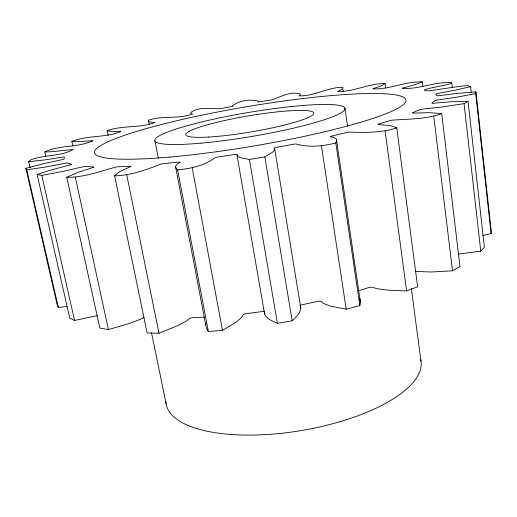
<?xml version="1.0" encoding="UTF-8"?>
<svg xmlns="http://www.w3.org/2000/svg" width="517" height="517" viewBox="0 0 517 517"><rect width="100%" height="100%" fill="white"/><g stroke="black" fill="none" stroke-linecap="round" stroke-linejoin="round"><path stroke-width="0.78" d="M482.878 235.481L491.111 233.613L491.15 230.317L475.937 91.864L457.791 93.351L439.605 95.593A2.824 0.349 -8.3 0 1 436.729 95.658L435.676 94.075A2.785 0.343 -8.3 0 1 438.054 93.344L455.122 90.223L470.625 86.649L471.246 92.246M385.74 88.284L385.107 83.502C369.216 83.347 354.752 91.503 338.906 91.509L337.679 91.483L342.538 89.021L343.017 88.026L342.681 87.289C327.991 87.224 315.221 95.832 300.584 95.865L298.988 95.949L300.267 95.063L300.28 94.023C290.541 90.83 280.582 96.983 271.548 99.955L259.263 101.836L258.229 101.791L258.364 101.216C249.918 98.87 239.765 100.479 232.618 105.584L232.986 106.075L232.043 106.457L219.828 108.732C210.29 108.971 198.767 106.373 190.644 112.628L191.083 113.598L192.641 113.999L191.116 114.444C177.228 119.24 162.267 115.362 148.366 120.267L148.353 121.062L149.213 121.831L154.751 122.529L153.62 122.956C138.614 128.19 122.225 125.263 107.239 130.665L108.215 135.389M358.242 290.851L368.55 287.678A3.115 0.931 -7.9 0 1 372.822 287.4L376.887 288.66L387.033 290.082L406.621 290.922L417.633 286.773L396.765 127.893C381.927 132.662 366.004 132.733 350.545 132.119A3.244 0.485 -8.8 0 0 346.132 132.636L332.185 135.945A3.257 0.491 -8.9 0 0 330.68 136.831L333.775 137.399L336.38 139.138L336.67 141.051L335.811 142.905C323.196 146.246 309.244 147.636 296.532 144.101A3.289 0.498 -9.3 0 0 292.59 144.366L276.763 147.384A3.289 0.504 -9.4 0 0 273.971 148.405L274.811 149.439L300.823 308.3C300.345 313.593 295.679 317.27 292.176 320.798L277.403 323.319C272.808 321.167 267.108 319.299 264.685 314.472L264.782 312.94M491.111 233.613L475.711 93.583L475.937 91.864M264.471 311.732A3.16 0.969 -10 0 0 261.848 311.622L246.473 313.612A3.154 0.969 -10.3 0 0 242.919 315.008L241.626 317.451L236.01 322.298L222.465 330.337L208.345 331.507L206.548 328.515L205.695 324.87L205.902 323.5M300.009 305.663A3.16 0.969 -9.2 0 1 302.432 304.694L317.561 301.469A3.154 0.969 -8.9 0 1 321.406 301.598L323.513 303.46L330.557 306.142L346.196 309.198L359.838 305.625L360.42 302.225L336.38 139.138M264.685 314.472L237.109 155.85L237.458 154.609A3.296 0.504 -9.8 0 0 234.447 154.577L218.471 156.961A3.289 0.498 -9.9 0 0 214.691 158.008C204.066 165.621 190.476 168.775 177.615 169.796L176.058 168.348L175.534 166.474L177.253 163.999L179.903 162.454A3.264 0.491 -10.3 0 0 178.139 162.125L163.779 163.624A3.244 0.485 -10.4 0 0 159.449 164.593C145.148 170.319 130.135 175.45 114.612 175.851L147.112 332.974L158.99 333.226L177.072 325.943L186.075 321.251L189.429 318.718A3.115 0.937 -11.2 0 1 193.539 317.561L204.389 317.121M274.811 149.439L272.918 151.966L264.846 156.845L249.414 159.462L239.901 157.582L237.109 155.85M458.702 254.041L480.765 251.146L484.39 247.236L468.021 101.287L451.845 101.713L434.131 103.18A2.96 0.388 -8.2 0 1 431.979 103.012L434.687 100.744A2.921 0.375 -8.2 0 1 437.938 99.955L456.802 97.164L475.711 93.583M114.612 175.851L119.77 171.495L130.077 166.875A3.192 0.459 -10.6 0 0 129.683 166.287L118.341 166.804A3.167 0.452 -10.7 0 0 113.953 167.605C98.521 171.903 82.888 177.583 66.751 177.286L99.839 328.075L108.415 329.581L128.727 323.674L139.92 319.558L144.14 317.516M30.109 167.986L28.674 161.705L30.975 159.753C44.54 154.602 60.618 156.606 73.311 149.536C64.528 150.053 54.098 151.966 44.727 151.94L45.78 156.651M385.107 83.502L381.339 85.835L372.854 88.756L373.629 88.892C390.193 89.318 405.69 81.24 422.286 81.899L422.88 86.707M415.5 271.406L431.385 272L452.524 270.824L459.975 266.585L441.725 113.566L429.407 112.674L413.884 113.068A3.083 0.427 -8.3 0 1 412.747 112.641L419.533 109.791A3.05 0.414 -8.3 0 1 423.501 109.009L442.804 106.877L464.059 103.646L468.021 101.287M66.751 177.286L77.886 172.407L92.543 167.663A3.089 0.427 -10.9 0 0 93.422 166.894L85.919 166.468A3.057 0.414 -10.9 0 0 81.893 167.043L62.99 171.405L41.799 175.386L37.134 174.488L69.711 318L74.564 320.469L97.157 315.68M44.727 151.94C59.894 144.799 77.893 147.772 93.066 140.714L80.174 141.555L71.876 141.38L72.891 146.091M422.286 81.899L414.666 84.775L402.368 88.207C419.048 89.829 435.062 81.13 451.761 82.836L452.317 87.651M396.765 127.893L390.199 125.541L378.741 124.623A3.186 0.459 -8.5 0 1 378.871 123.944L389.605 120.713A3.16 0.452 -8.5 0 1 393.999 120.022C409.975 118.949 426.609 119.181 441.725 113.566M37.134 174.488L52.417 169.57L69.569 165.11A2.966 0.388 -11 0 0 71.508 164.244L68.044 163.023A2.928 0.381 -11 0 0 64.69 163.353L45.916 166.952L26.774 169.841L25.85 168.309L43.422 163.727L61.336 159.837A2.831 0.355 -11 0 0 64.043 158.952L64.379 157.129A2.792 0.343 -10.9 0 0 61.853 157.233L44.63 159.934L28.674 161.705M71.876 141.38C87.334 135.267 104.654 137.8 120.164 131.913L120.829 131.531L111.717 131.602L107.239 130.665M451.761 82.836C452.33 84.866 411.299 90.255 428.535 90.824C441.57 89.254 454.566 86.707 467.691 85.596L470.625 86.649M25.85 168.309L57.083 304.358L58.343 307.441L66.783 306.465M300.17 306.898L300.823 308.3M26.774 169.841L58.343 307.441M41.799 175.386L74.564 320.469M75.353 177.357L108.415 329.581M151.5 332.677L166.125 403.783M126.768 174.959L158.99 333.226M154.932 140.895L158.305 158.228M148.366 120.267L149.135 124.209M177.615 169.796L208.345 331.507M175.534 166.474L205.695 324.87M192.246 167.954L222.465 330.337M249.414 159.462L277.403 323.319M264.846 156.845L292.176 320.798M321.464 145.988L346.196 309.198M359.871 298.529L360.42 302.225M335.811 142.905L359.838 305.625M343.023 89.674L343.249 91.263M344.929 108.111L347.547 126.297M385.126 131.047L406.621 290.922M411.306 288.344L421.006 361.196M433.782 116.448L452.524 270.824M464.059 103.646L480.765 251.146M420.709 359.683A129.211 48.727 -9.6 0 1 300.009 430.771A129.211 48.727 -9.6 0 1 165.905 401.483M169.582 157.09A157.918 19.956 -9.6 0 0 405.948 100.88A157.918 19.956 -9.6 0 0 175.198 121.114A157.918 19.956 -9.6 0 0 169.582 157.09M201.016 143.151A96.433 12.098 -9.6 0 0 345.02 108.874A96.433 12.098 -9.6 0 0 203.743 121.45A96.433 12.098 -9.6 0 0 201.016 143.151M208.687 137.044A64.929 8.13 -9.6 0 0 312.895 114.813A64.929 8.13 -9.6 0 0 227.894 119.789A64.929 8.13 -9.6 0 0 208.687 137.044"/></g></svg>
